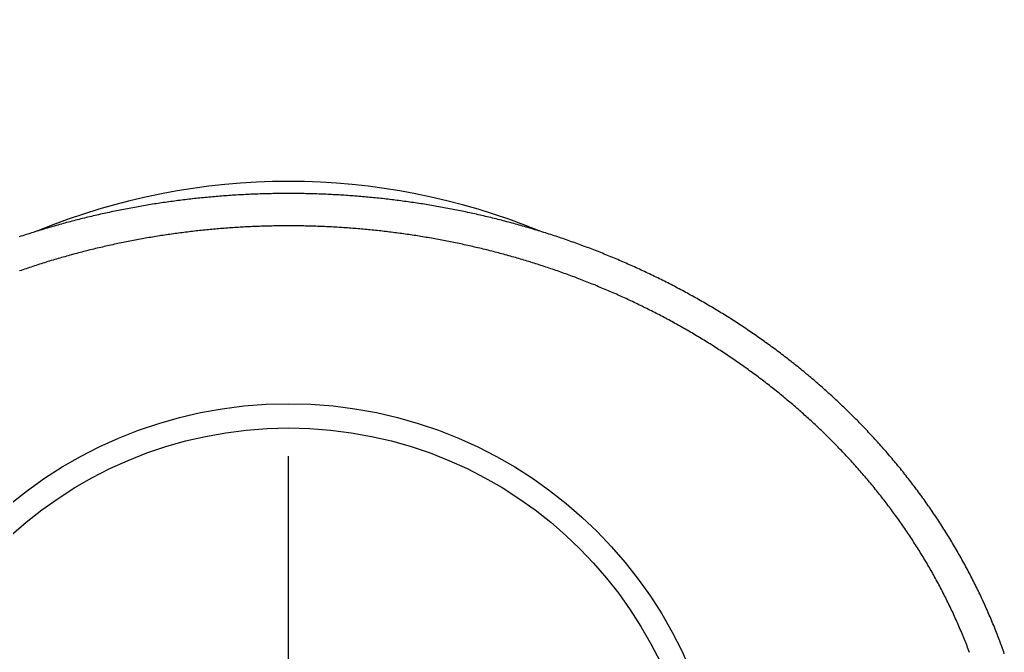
# Model space of a CAD drawing. Extents: x -9.2 to 70.9, y -18.1 to 35.1.
# Drawn here: x 56.31 to 68.5, y 27.32 to 35.15 of the extents above; entities that cross this region are included whole.
import ezdxf

# ---------------------------------------------------------------- set-up
doc = ezdxf.new("R2010")
doc.units = 0
doc.linetypes.add('CENTER', pattern=[50.8, 31.75, -6.35, 6.35, -6.35])
doc.layers.get('0').update_dxf_attribs({"linetype": 'CONTINUOUS'})
doc.layers.add('CENTER', color=1, linetype='CENTER')

msp = doc.modelspace()

# ---------------------------------------------------------------- linework, layer by layer
at = {"color": 7}
for points in [[(68.4951, 27.3079, 0), (68.4874, 27.3299, 0), (68.4796, 27.3518, 0), (68.4718, 27.3738, 0), (68.4639, 27.3956, 0), (68.4559, 27.4175, 0), (68.4479, 27.4393, 0), (68.4398, 27.4612, 0), (68.4316, 27.4829, 0), (68.4233, 27.5047, 0), (68.415, 27.5264, 0), (68.4066, 27.5481, 0), (68.3981, 27.5698, 0), (68.3896, 27.5914, 0), (68.381, 27.6131, 0), (68.3723, 27.6346, 0), (68.3636, 27.6562, 0), (68.3548, 27.6777, 0), (68.3459, 27.6992, 0), (68.337, 27.7207, 0), (68.328, 27.7421, 0), (68.3189, 27.7636, 0), (68.3097, 27.7849, 0), (68.3005, 27.8063, 0), (68.2913, 27.8276, 0), (68.2819, 27.8489, 0), (68.2725, 27.8702, 0), (68.263, 27.8914, 0), (68.2535, 27.9126, 0), (68.2439, 27.9338, 0), (68.2342, 27.9549, 0), (68.2245, 27.976, 0), (68.2147, 27.9971, 0), (68.2048, 28.0181, 0), (68.1949, 28.0391, 0), (68.1849, 28.0601, 0), (68.1748, 28.081, 0), (68.1647, 28.1019, 0), (68.1545, 28.1228, 0), (68.1442, 28.1436, 0), (68.1339, 28.1644, 0), (68.1235, 28.1852, 0), (68.1131, 28.2059, 0), (68.1026, 28.2266, 0), (68.092, 28.2473, 0), (68.0814, 28.2679, 0), (68.0707, 28.2885, 0), (68.0599, 28.3091, 0), (68.0491, 28.3296, 0), (68.0382, 28.3501, 0), (68.0273, 28.3705, 0), (68.0163, 28.391, 0), (68.0052, 28.4113, 0), (67.9941, 28.4317, 0), (67.9829, 28.452, 0), (67.9716, 28.4723, 0), (67.9603, 28.4925, 0), (67.949, 28.5127, 0), (67.9375, 28.5328, 0), (67.926, 28.553, 0), (67.9145, 28.573, 0), (67.9029, 28.5931, 0), (67.8912, 28.6131, 0), (67.8795, 28.6331, 0), (67.8677, 28.653, 0), (67.8559, 28.6729, 0), (67.844, 28.6927, 0), (67.832, 28.7125, 0), (67.82, 28.7323, 0), (67.8079, 28.752, 0), (67.7958, 28.7717, 0), (67.7836, 28.7913, 0), (67.7714, 28.8109, 0), (67.7591, 28.8305, 0), (67.7468, 28.85, 0), (67.7343, 28.8695, 0), (67.7219, 28.8889, 0), (67.7094, 28.9083, 0), (67.6968, 28.9277, 0), (67.6842, 28.947, 0), (67.6715, 28.9663, 0), (67.6587, 28.9855, 0), (67.6459, 29.0047, 0), (67.6331, 29.0239, 0), (67.6202, 29.043, 0), (67.6072, 29.0621, 0), (67.5942, 29.0811, 0), (67.5812, 29.1001, 0), (67.5681, 29.119, 0), (67.5549, 29.1379, 0), (67.5417, 29.1568, 0), (67.5284, 29.1756, 0), (67.5151, 29.1944, 0), (67.5017, 29.2131, 0), (67.4883, 29.2318, 0), (67.4748, 29.2505, 0), (67.4612, 29.2691, 0), (67.4476, 29.2877, 0), (67.434, 29.3062, 0), (67.4203, 29.3247, 0), (67.4066, 29.3431, 0), (67.3928, 29.3615, 0), (67.3789, 29.3799, 0), (67.365, 29.3982, 0), (67.3511, 29.4165, 0), (67.3371, 29.4347, 0), (67.323, 29.4529, 0), (67.3089, 29.4711, 0), (67.2948, 29.4892, 0), (67.2806, 29.5072, 0), (67.2663, 29.5253, 0), (67.252, 29.5432, 0), (67.2376, 29.5612, 0), (67.2232, 29.5791, 0), (67.2088, 29.5969, 0), (67.1943, 29.6147, 0), (67.1798, 29.6325, 0), (67.1652, 29.6502, 0), (67.1505, 29.6679, 0), (67.1358, 29.6855, 0), (67.1211, 29.7031, 0), (67.1063, 29.7207, 0), (67.0914, 29.7382, 0), (67.0766, 29.7556, 0), (67.0616, 29.7731, 0), (67.0466, 29.7904, 0), (67.0316, 29.8078, 0), (67.0165, 29.8251, 0), (67.0014, 29.8423, 0), (66.9862, 29.8595, 0), (66.971, 29.8767, 0), (66.9558, 29.8938, 0), (66.9405, 29.9109, 0), (66.9251, 29.9279, 0), (66.9097, 29.9449, 0), (66.8943, 29.9618, 0), (66.8788, 29.9787, 0), (66.8632, 29.9956, 0), (66.8476, 30.0124, 0), (66.832, 30.0292, 0), (66.8163, 30.0459, 0), (66.8006, 30.0626, 0), (66.7848, 30.0792, 0), (66.769, 30.0958, 0), (66.7532, 30.1124, 0), (66.7373, 30.1289, 0), (66.7213, 30.1453, 0), (66.7053, 30.1617, 0), (66.6893, 30.1781, 0), (66.6732, 30.1945, 0), (66.6571, 30.2107, 0), (66.641, 30.227, 0), (66.6247, 30.2432, 0), (66.6085, 30.2593, 0), (66.5922, 30.2754, 0), (66.5759, 30.2915, 0), (66.5595, 30.3075, 0), (66.5431, 30.3235, 0), (66.5266, 30.3394, 0), (66.5101, 30.3553, 0), (66.4935, 30.3712, 0), (66.4769, 30.3869, 0), (66.4603, 30.4027, 0), (66.4436, 30.4184, 0), (66.4269, 30.4341, 0), (66.4102, 30.4497, 0), (66.3934, 30.4653, 0), (66.3765, 30.4808, 0), (66.3596, 30.4963, 0), (66.3427, 30.5117, 0), (66.3258, 30.5271, 0), (66.3088, 30.5424, 0), (66.2917, 30.5577, 0), (66.2746, 30.573, 0), (66.2575, 30.5882, 0), (66.2404, 30.6034, 0), (66.2231, 30.6185, 0), (66.2059, 30.6336, 0), (66.1886, 30.6486, 0), (66.1713, 30.6636, 0), (66.1539, 30.6785, 0), (66.1365, 30.6934, 0), (66.1191, 30.7083, 0), (66.1016, 30.7231, 0), (66.0841, 30.7378, 0), (66.0666, 30.7525, 0), (66.049, 30.7672, 0), (66.0314, 30.7818, 0), (66.0137, 30.7964, 0), (65.996, 30.8109, 0), (65.9783, 30.8254, 0), (65.9605, 30.8398, 0), (65.9427, 30.8542, 0), (65.9248, 30.8685, 0), (65.9069, 30.8828, 0), (65.889, 30.8971, 0), (65.871, 30.9113, 0), (65.853, 30.9255, 0), (65.835, 30.9396, 0), (65.8169, 30.9536, 0), (65.7988, 30.9676, 0), (65.7807, 30.9816, 0), (65.7625, 30.9955, 0), (65.7443, 31.0094, 0), (65.7261, 31.0232, 0), (65.7078, 31.037, 0), (65.6895, 31.0508, 0), (65.6711, 31.0644, 0), (65.6527, 31.0781, 0), (65.6343, 31.0917, 0), (65.6159, 31.1052, 0), (65.5974, 31.1187, 0), (65.5789, 31.1322, 0), (65.5603, 31.1456, 0), (65.5417, 31.159, 0), (65.5231, 31.1723, 0), (65.5044, 31.1855, 0), (65.4858, 31.1988, 0), (65.467, 31.2119, 0), (65.4483, 31.225, 0), (65.4295, 31.2381, 0), (65.4107, 31.2512, 0), (65.3918, 31.2641, 0), (65.373, 31.2771, 0), (65.354, 31.29, 0), (65.3351, 31.3028, 0), (65.3161, 31.3156, 0), (65.2971, 31.3283, 0), (65.2781, 31.341, 0), (65.259, 31.3537, 0), (65.2399, 31.3663, 0), (65.2208, 31.3788, 0), (65.2016, 31.3913, 0), (65.1825, 31.4038, 0), (65.1632, 31.4162, 0), (65.144, 31.4286, 0), (65.1247, 31.4409, 0), (65.1054, 31.4532, 0), (65.0861, 31.4654, 0), (65.0667, 31.4775, 0), (65.0473, 31.4897, 0), (65.0279, 31.5017, 0), (65.0085, 31.5138, 0), (64.989, 31.5257, 0), (64.9695, 31.5377, 0), (64.9499, 31.5496, 0), (64.9304, 31.5614, 0), (64.9108, 31.5732, 0), (64.8912, 31.5849, 0), (64.8715, 31.5966, 0), (64.8519, 31.6082, 0), (64.8322, 31.6198, 0), (64.8124, 31.6314, 0), (64.7927, 31.6429, 0), (64.7729, 31.6543, 0), (64.7531, 31.6657, 0), (64.7333, 31.6771, 0), (64.7134, 31.6884, 0), (64.6936, 31.6996, 0), (64.6737, 31.7108, 0), (64.6537, 31.722, 0), (64.6338, 31.7331, 0), (64.6138, 31.7442, 0), (64.5938, 31.7552, 0), (64.5738, 31.7661, 0), (64.5537, 31.777, 0), (64.5336, 31.7879, 0), (64.5135, 31.7987, 0), (64.4934, 31.8095, 0), (64.4732, 31.8202, 0), (64.4531, 31.8309, 0), (64.4329, 31.8415, 0), (64.4127, 31.852, 0), (64.3924, 31.8626, 0), (64.3722, 31.873, 0), (64.3519, 31.8834, 0), (64.3316, 31.8938, 0), (64.3112, 31.9041, 0), (64.2909, 31.9144, 0), (64.2705, 31.9246, 0), (64.2501, 31.9348, 0), (64.2297, 31.9449, 0), (64.2093, 31.955, 0), (64.1888, 31.965, 0), (64.1683, 31.975, 0), (64.1478, 31.985, 0), (64.1273, 31.9948, 0), (64.1067, 32.0047, 0), (64.0862, 32.0145, 0), (64.0656, 32.0242, 0), (64.045, 32.0339, 0), (64.0244, 32.0435, 0), (64.0037, 32.0531, 0), (63.983, 32.0626, 0), (63.9624, 32.0721, 0), (63.9416, 32.0816, 0), (63.9209, 32.091, 0), (63.9002, 32.1003, 0), (63.8794, 32.1096, 0), (63.8586, 32.1189, 0), (63.8378, 32.1281, 0), (63.817, 32.1372, 0), (63.7961, 32.1463, 0), (63.7753, 32.1554, 0), (63.7544, 32.1644, 0), (63.7335, 32.1733, 0), (63.7126, 32.1822, 0), (63.6916, 32.1911, 0), (63.6706, 32.1999, 0), (63.6497, 32.2086, 0), (63.6287, 32.2174, 0), (63.6077, 32.226, 0), (63.5866, 32.2346, 0), (63.5656, 32.2432, 0), (63.5445, 32.2517, 0), (63.5234, 32.2602, 0), (63.5023, 32.2686, 0), (63.4812, 32.277, 0), (63.46, 32.2853, 0), (63.4389, 32.2936, 0), (63.4177, 32.3018, 0), (63.3965, 32.31, 0), (63.3753, 32.3181, 0), (63.3541, 32.3262, 0), (63.3328, 32.3342, 0), (63.3116, 32.3422, 0), (63.2903, 32.3501, 0), (63.269, 32.358, 0), (63.2477, 32.3659, 0), (63.2264, 32.3736, 0), (63.205, 32.3814, 0), (63.1836, 32.3891, 0), (63.1623, 32.3967, 0), (63.1409, 32.4043, 0), (63.1195, 32.4119, 0), (63.098, 32.4194, 0), (63.0766, 32.4268, 0), (63.0552, 32.4342, 0), (63.0337, 32.4416, 0), (63.0122, 32.4489, 0), (62.9907, 32.4561, 0), (62.9692, 32.4633, 0), (62.9476, 32.4705, 0), (62.9261, 32.4776, 0), (62.9045, 32.4847, 0), (62.883, 32.4917, 0), (62.8614, 32.4987, 0), (62.8398, 32.5056, 0), (62.8181, 32.5125, 0), (62.7965, 32.5193, 0), (62.7749, 32.5261, 0), (62.7532, 32.5328, 0), (62.7315, 32.5395, 0), (62.7098, 32.5461, 0), (62.6881, 32.5527, 0), (62.6664, 32.5592, 0), (62.6447, 32.5657, 0), (62.6229, 32.5721, 0), (62.6012, 32.5785, 0), (62.5794, 32.5849, 0), (62.5576, 32.5912, 0), (62.5358, 32.5974, 0), (62.514, 32.6036, 0), (62.4922, 32.6098, 0), (62.4703, 32.6159, 0), (62.4485, 32.6219, 0), (62.4266, 32.6279, 0), (62.4047, 32.6339, 0), (62.3829, 32.6398, 0), (62.3609, 32.6456, 0), (62.339, 32.6514, 0), (62.3171, 32.6572, 0), (62.2952, 32.6629, 0), (62.2732, 32.6686, 0), (62.2513, 32.6742, 0), (62.2293, 32.6798, 0), (62.2073, 32.6853, 0), (62.1853, 32.6908, 0), (62.1633, 32.6962, 0), (62.1413, 32.7016, 0), (62.1192, 32.7069, 0), (62.0972, 32.7122, 0), (62.0751, 32.7174, 0), (62.0531, 32.7226, 0), (62.031, 32.7277, 0), (62.0089, 32.7328, 0), (61.9868, 32.7379, 0), (61.9647, 32.7429, 0), (61.9426, 32.7478, 0), (61.9205, 32.7527, 0), (61.8983, 32.7576, 0), (61.8762, 32.7624, 0), (61.854, 32.7671, 0), (61.8318, 32.7718, 0), (61.8097, 32.7765, 0), (61.7875, 32.7811, 0), (61.7653, 32.7857, 0), (61.7431, 32.7902, 0), (61.7208, 32.7946, 0), (61.6986, 32.799, 0), (61.6764, 32.8034, 0), (61.6541, 32.8077, 0), (61.6319, 32.812, 0), (61.6096, 32.8162, 0), (61.5873, 32.8204, 0), (61.5651, 32.8245, 0), (61.5428, 32.8286, 0), (61.5205, 32.8326, 0), (61.4982, 32.8366, 0), (61.4759, 32.8406, 0), (61.4535, 32.8445, 0), (61.4312, 32.8483, 0), (61.4089, 32.8521, 0), (61.3865, 32.8558, 0), (61.3642, 32.8595, 0), (61.3418, 32.8632, 0), (61.3194, 32.8668, 0), (61.297, 32.8703, 0), (61.2747, 32.8738, 0), (61.2523, 32.8773, 0), (61.2299, 32.8807, 0), (61.2074, 32.8841, 0), (61.185, 32.8874, 0), (61.1626, 32.8906, 0), (61.1402, 32.8939, 0), (61.1177, 32.897, 0), (61.0953, 32.9001, 0), (61.0728, 32.9032, 0), (61.0504, 32.9062, 0), (61.0279, 32.9092, 0), (61.0055, 32.9121, 0), (60.983, 32.915, 0), (60.9605, 32.9179, 0), (60.938, 32.9206, 0), (60.9155, 32.9234, 0), (60.893, 32.9261, 0), (60.8705, 32.9287, 0), (60.848, 32.9313, 0), (60.8255, 32.9338, 0), (60.803, 32.9363, 0), (60.7804, 32.9388, 0), (60.7579, 32.9412, 0), (60.7354, 32.9435, 0), (60.7128, 32.9458, 0), (60.6903, 32.9481, 0), (60.6677, 32.9503, 0), (60.6452, 32.9525, 0), (60.6226, 32.9546, 0), (60.6001, 32.9566, 0), (60.5775, 32.9587, 0), (60.5549, 32.9606, 0), (60.5323, 32.9626, 0), (60.5098, 32.9644, 0), (60.4872, 32.9662, 0), (60.4646, 32.968, 0), (60.442, 32.9698, 0), (60.4194, 32.9714, 0), (60.3968, 32.9731, 0), (60.3742, 32.9746, 0), (60.3516, 32.9762, 0), (60.329, 32.9777, 0), (60.3064, 32.9791, 0), (60.2838, 32.9805, 0), (60.2611, 32.9818, 0), (60.2385, 32.9831, 0), (60.2159, 32.9844, 0), (60.1933, 32.9856, 0), (60.1706, 32.9867, 0), (60.148, 32.9878, 0), (60.1254, 32.9889, 0), (60.1027, 32.9899, 0), (60.0801, 32.9909, 0), (60.0575, 32.9918, 0), (60.0348, 32.9926, 0), (60.0122, 32.9935, 0), (59.9895, 32.9942, 0), (59.9669, 32.995, 0), (59.9442, 32.9956, 0), (59.9216, 32.9962, 0), (59.8989, 32.9968, 0), (59.8763, 32.9974, 0), (59.8536, 32.9978, 0), (59.831, 32.9983, 0), (59.8083, 32.9986, 0), (59.7856, 32.999, 0), (59.763, 32.9993, 0), (59.7403, 32.9995, 0), (59.7177, 32.9997, 0), (59.695, 32.9999, 0), (59.6724, 32.9999, 0), (59.6497, 33, 0), (59.627, 33, 0), (59.6044, 32.9999, 0), (59.5817, 32.9998, 0), (59.5591, 32.9997, 0), (59.5364, 32.9995, 0), (59.5137, 32.9993, 0), (59.4911, 32.999, 0), (59.4684, 32.9986, 0), (59.4458, 32.9983, 0), (59.4231, 32.9978, 0), (59.4005, 32.9974, 0), (59.3778, 32.9968, 0), (59.3552, 32.9962, 0), (59.3325, 32.9956, 0), (59.3099, 32.995, 0), (59.2872, 32.9942, 0), (59.2646, 32.9935, 0), (59.2419, 32.9926, 0), (59.2193, 32.9918, 0), (59.1966, 32.9909, 0), (59.174, 32.9899, 0), (59.1514, 32.9889, 0), (59.1287, 32.9878, 0), (59.1061, 32.9867, 0), (59.0835, 32.9856, 0), (59.0608, 32.9844, 0), (59.0382, 32.9831, 0), (59.0156, 32.9818, 0), (58.993, 32.9805, 0), (58.9704, 32.9791, 0), (58.9478, 32.9777, 0), (58.9251, 32.9762, 0), (58.9025, 32.9746, 0), (58.8799, 32.9731, 0), (58.8573, 32.9714, 0), (58.8347, 32.9698, 0), (58.8121, 32.968, 0), (58.7896, 32.9662, 0), (58.767, 32.9644, 0), (58.7444, 32.9626, 0), (58.7218, 32.9606, 0), (58.6992, 32.9587, 0), (58.6767, 32.9566, 0), (58.6541, 32.9546, 0), (58.6315, 32.9525, 0), (58.609, 32.9503, 0), (58.5864, 32.9481, 0), (58.5639, 32.9458, 0), (58.5414, 32.9435, 0), (58.5188, 32.9412, 0), (58.4963, 32.9388, 0), (58.4738, 32.9363, 0), (58.4512, 32.9338, 0), (58.4287, 32.9313, 0), (58.4062, 32.9287, 0), (58.3837, 32.9261, 0), (58.3612, 32.9234, 0), (58.3387, 32.9206, 0), (58.3162, 32.9179, 0), (58.2937, 32.915, 0), (58.2713, 32.9121, 0), (58.2488, 32.9092, 0), (58.2263, 32.9062, 0), (58.2039, 32.9032, 0), (58.1814, 32.9001, 0), (58.159, 32.897, 0), (58.1366, 32.8939, 0), (58.1141, 32.8906, 0), (58.0917, 32.8874, 0), (58.0693, 32.8841, 0), (58.0469, 32.8807, 0), (58.0245, 32.8773, 0), (58.0021, 32.8738, 0), (57.9797, 32.8703, 0), (57.9573, 32.8668, 0), (57.9349, 32.8632, 0), (57.9126, 32.8595, 0), (57.8902, 32.8558, 0), (57.8679, 32.8521, 0), (57.8455, 32.8483, 0), (57.8232, 32.8445, 0), (57.8009, 32.8406, 0), (57.7786, 32.8366, 0), (57.7563, 32.8326, 0), (57.734, 32.8286, 0), (57.7117, 32.8245, 0), (57.6894, 32.8204, 0), (57.6671, 32.8162, 0), (57.6448, 32.812, 0), (57.6226, 32.8077, 0), (57.6003, 32.8034, 0), (57.5781, 32.799, 0), (57.5559, 32.7946, 0), (57.5337, 32.7902, 0), (57.5115, 32.7856, 0), (57.4893, 32.7811, 0), (57.4671, 32.7765, 0), (57.4449, 32.7718, 0), (57.4227, 32.7671, 0), (57.4006, 32.7624, 0), (57.3784, 32.7576, 0), (57.3563, 32.7527, 0), (57.3341, 32.7478, 0), (57.312, 32.7429, 0), (57.2899, 32.7379, 0), (57.2678, 32.7328, 0), (57.2457, 32.7277, 0), (57.2237, 32.7226, 0), (57.2016, 32.7174, 0), (57.1795, 32.7122, 0), (57.1575, 32.7069, 0), (57.1355, 32.7016, 0), (57.1134, 32.6962, 0), (57.0914, 32.6908, 0), (57.0694, 32.6853, 0), (57.0475, 32.6798, 0), (57.0255, 32.6742, 0), (57.0035, 32.6686, 0), (56.9816, 32.6629, 0), (56.9596, 32.6572, 0), (56.9377, 32.6514, 0), (56.9158, 32.6456, 0), (56.8939, 32.6398, 0), (56.872, 32.6339, 0), (56.8501, 32.6279, 0), (56.8283, 32.6219, 0), (56.8064, 32.6159, 0), (56.7846, 32.6098, 0), (56.7627, 32.6036, 0), (56.7409, 32.5974, 0), (56.7191, 32.5912, 0), (56.6973, 32.5849, 0), (56.6756, 32.5785, 0), (56.6538, 32.5721, 0), (56.6321, 32.5657, 0), (56.6103, 32.5592, 0), (56.5886, 32.5527, 0), (56.5669, 32.5461, 0), (56.5452, 32.5395, 0), (56.5235, 32.5328, 0), (56.5019, 32.5261, 0), (56.4802, 32.5193, 0), (56.4586, 32.5125, 0), (56.437, 32.5056, 0), (56.4154, 32.4987, 0), (56.3938, 32.4917, 0), (56.3722, 32.4847, 0), (56.3506, 32.4776, 0), (56.3291, 32.4705, 0), (56.3076, 32.4633, 0)], [(68.0651, 27.3211, 0), (68.0573, 27.3417, 0), (68.0495, 27.3622, 0), (68.0417, 27.3828, 0), (68.0337, 27.4033, 0), (68.0258, 27.4237, 0), (68.0177, 27.4442, 0), (68.0096, 27.4646, 0), (68.0014, 27.485, 0), (67.9931, 27.5054, 0), (67.9848, 27.5258, 0), (67.9764, 27.5461, 0), (67.9679, 27.5664, 0), (67.9594, 27.5867, 0), (67.9508, 27.6069, 0), (67.9422, 27.6271, 0), (67.9335, 27.6473, 0), (67.9247, 27.6675, 0), (67.9159, 27.6876, 0), (67.907, 27.7077, 0), (67.898, 27.7278, 0), (67.889, 27.7478, 0), (67.8799, 27.7679, 0), (67.8707, 27.7879, 0), (67.8615, 27.8078, 0), (67.8523, 27.8278, 0), (67.8429, 27.8477, 0), (67.8335, 27.8675, 0), (67.8241, 27.8874, 0), (67.8145, 27.9072, 0), (67.805, 27.927, 0), (67.7953, 27.9467, 0), (67.7856, 27.9664, 0), (67.7758, 27.9861, 0), (67.766, 28.0058, 0), (67.7561, 28.0254, 0), (67.7462, 28.045, 0), (67.7362, 28.0646, 0), (67.7261, 28.0841, 0), (67.716, 28.1036, 0), (67.7058, 28.1231, 0), (67.6956, 28.1425, 0), (67.6852, 28.1619, 0), (67.6749, 28.1813, 0), (67.6645, 28.2006, 0), (67.654, 28.2199, 0), (67.6434, 28.2392, 0), (67.6329, 28.2584, 0), (67.6222, 28.2776, 0), (67.6115, 28.2968, 0), (67.6007, 28.3159, 0), (67.5899, 28.335, 0), (67.579, 28.3541, 0), (67.5681, 28.3731, 0), (67.5571, 28.3921, 0), (67.546, 28.411, 0), (67.5349, 28.43, 0), (67.5237, 28.4488, 0), (67.5125, 28.4677, 0), (67.5012, 28.4865, 0), (67.4899, 28.5053, 0), (67.4785, 28.524, 0), (67.4671, 28.5427, 0), (67.4556, 28.5614, 0), (67.444, 28.58, 0), (67.4324, 28.5986, 0), (67.4208, 28.6171, 0), (67.409, 28.6357, 0), (67.3973, 28.6541, 0), (67.3855, 28.6726, 0), (67.3736, 28.691, 0), (67.3617, 28.7093, 0), (67.3497, 28.7277, 0), (67.3376, 28.7459, 0), (67.3256, 28.7642, 0), (67.3134, 28.7824, 0), (67.3012, 28.8006, 0), (67.289, 28.8187, 0), (67.2767, 28.8368, 0), (67.2644, 28.8549, 0), (67.252, 28.8729, 0), (67.2395, 28.8909, 0), (67.227, 28.9088, 0), (67.2145, 28.9267, 0), (67.2019, 28.9446, 0), (67.1892, 28.9624, 0), (67.1765, 28.9802, 0), (67.1637, 28.998, 0), (67.1509, 29.0157, 0), (67.1381, 29.0333, 0), (67.1252, 29.051, 0), (67.1122, 29.0686, 0), (67.0992, 29.0861, 0), (67.0862, 29.1036, 0), (67.0731, 29.1211, 0), (67.0599, 29.1386, 0), (67.0467, 29.156, 0), (67.0334, 29.1733, 0), (67.0201, 29.1907, 0), (67.0068, 29.2079, 0), (66.9934, 29.2252, 0), (66.9799, 29.2424, 0), (66.9664, 29.2596, 0), (66.9529, 29.2767, 0), (66.9393, 29.2938, 0), (66.9257, 29.3108, 0), (66.912, 29.3278, 0), (66.8982, 29.3448, 0), (66.8845, 29.3617, 0), (66.8706, 29.3786, 0), (66.8568, 29.3955, 0), (66.8428, 29.4123, 0), (66.8289, 29.4291, 0), (66.8148, 29.4458, 0), (66.8008, 29.4625, 0), (66.7867, 29.4791, 0), (66.7725, 29.4957, 0), (66.7583, 29.5123, 0), (66.744, 29.5288, 0), (66.7297, 29.5453, 0), (66.7154, 29.5618, 0), (66.701, 29.5782, 0), (66.6866, 29.5946, 0), (66.6721, 29.6109, 0), (66.6576, 29.6272, 0), (66.643, 29.6434, 0), (66.6284, 29.6596, 0), (66.6137, 29.6758, 0), (66.599, 29.6919, 0), (66.5843, 29.708, 0), (66.5695, 29.7241, 0), (66.5547, 29.7401, 0), (66.5398, 29.756, 0), (66.5249, 29.772, 0), (66.5099, 29.7878, 0), (66.4949, 29.8037, 0), (66.4798, 29.8195, 0), (66.4647, 29.8353, 0), (66.4496, 29.851, 0), (66.4344, 29.8667, 0), (66.4192, 29.8823, 0), (66.4039, 29.8979, 0), (66.3886, 29.9134, 0), (66.3732, 29.929, 0), (66.3578, 29.9444, 0), (66.3424, 29.9599, 0), (66.3269, 29.9753, 0), (66.3114, 29.9906, 0), (66.2958, 30.0059, 0), (66.2802, 30.0212, 0), (66.2645, 30.0364, 0), (66.2488, 30.0516, 0), (66.2331, 30.0667, 0), (66.2173, 30.0818, 0), (66.2015, 30.0969, 0), (66.1857, 30.1119, 0), (66.1698, 30.1269, 0), (66.1538, 30.1418, 0), (66.1378, 30.1567, 0), (66.1218, 30.1715, 0), (66.1058, 30.1864, 0), (66.0897, 30.2011, 0), (66.0735, 30.2158, 0), (66.0574, 30.2305, 0), (66.0411, 30.2452, 0), (66.0249, 30.2598, 0), (66.0086, 30.2743, 0), (65.9923, 30.2888, 0), (65.9759, 30.3033, 0), (65.9595, 30.3177, 0), (65.943, 30.3321, 0), (65.9265, 30.3464, 0), (65.91, 30.3607, 0), (65.8934, 30.375, 0), (65.8768, 30.3892, 0), (65.8602, 30.4034, 0), (65.8435, 30.4175, 0), (65.8268, 30.4316, 0), (65.81, 30.4456, 0), (65.7933, 30.4596, 0), (65.7764, 30.4736, 0), (65.7596, 30.4875, 0), (65.7427, 30.5014, 0), (65.7257, 30.5152, 0), (65.7087, 30.529, 0), (65.6917, 30.5427, 0), (65.6747, 30.5564, 0), (65.6576, 30.57, 0), (65.6405, 30.5837, 0), (65.6233, 30.5972, 0), (65.6061, 30.6107, 0), (65.5889, 30.6242, 0), (65.5717, 30.6376, 0), (65.5544, 30.651, 0), (65.537, 30.6644, 0), (65.5197, 30.6777, 0), (65.5023, 30.6909, 0), (65.4848, 30.7042, 0), (65.4674, 30.7173, 0), (65.4499, 30.7305, 0), (65.4323, 30.7435, 0), (65.4148, 30.7566, 0), (65.3972, 30.7696, 0), (65.3795, 30.7825, 0), (65.3618, 30.7954, 0), (65.3441, 30.8083, 0), (65.3264, 30.8211, 0), (65.3086, 30.8339, 0), (65.2908, 30.8466, 0), (65.273, 30.8593, 0), (65.2551, 30.8719, 0), (65.2372, 30.8845, 0), (65.2193, 30.8971, 0), (65.2013, 30.9096, 0), (65.1834, 30.922, 0), (65.1653, 30.9344, 0), (65.1473, 30.9468, 0), (65.1292, 30.9591, 0), (65.1111, 30.9714, 0), (65.0929, 30.9837, 0), (65.0747, 30.9958, 0), (65.0565, 31.008, 0), (65.0383, 31.0201, 0), (65.02, 31.0322, 0), (65.0017, 31.0442, 0), (64.9834, 31.0561, 0), (64.965, 31.0681, 0), (64.9466, 31.0799, 0), (64.9282, 31.0918, 0), (64.9098, 31.1035, 0), (64.8913, 31.1153, 0), (64.8728, 31.127, 0), (64.8543, 31.1386, 0), (64.8357, 31.1502, 0), (64.8171, 31.1618, 0), (64.7985, 31.1733, 0), (64.7799, 31.1848, 0), (64.7612, 31.1962, 0), (64.7425, 31.2076, 0), (64.7238, 31.2189, 0), (64.705, 31.2302, 0), (64.6862, 31.2414, 0), (64.6674, 31.2526, 0), (64.6486, 31.2638, 0), (64.6297, 31.2749, 0), (64.6108, 31.2859, 0), (64.5919, 31.2969, 0), (64.573, 31.3079, 0), (64.554, 31.3188, 0), (64.535, 31.3297, 0), (64.516, 31.3405, 0), (64.497, 31.3513, 0), (64.4779, 31.362, 0), (64.4588, 31.3727, 0), (64.4397, 31.3833, 0), (64.4205, 31.3939, 0), (64.4014, 31.4045, 0), (64.3822, 31.415, 0), (64.363, 31.4254, 0), (64.3437, 31.4358, 0), (64.3245, 31.4462, 0), (64.3052, 31.4565, 0), (64.2859, 31.4668, 0), (64.2665, 31.477, 0), (64.2472, 31.4872, 0), (64.2278, 31.4973, 0), (64.2084, 31.5074, 0), (64.189, 31.5174, 0), (64.1695, 31.5274, 0), (64.1501, 31.5374, 0), (64.1306, 31.5473, 0), (64.1111, 31.5571, 0), (64.0915, 31.5669, 0), (64.072, 31.5767, 0), (64.0524, 31.5864, 0), (64.0328, 31.596, 0), (64.0132, 31.6057, 0), (63.9935, 31.6152, 0), (63.9739, 31.6248, 0), (63.9542, 31.6342, 0), (63.9345, 31.6437, 0), (63.9148, 31.653, 0), (63.895, 31.6624, 0), (63.8753, 31.6717, 0), (63.8555, 31.6809, 0), (63.8357, 31.6901, 0), (63.8158, 31.6993, 0), (63.796, 31.7084, 0), (63.7761, 31.7174, 0), (63.7562, 31.7264, 0), (63.7363, 31.7354, 0), (63.7164, 31.7443, 0), (63.6965, 31.7532, 0), (63.6765, 31.762, 0), (63.6565, 31.7708, 0), (63.6365, 31.7795, 0), (63.6165, 31.7882, 0), (63.5964, 31.7969, 0), (63.5764, 31.8054, 0), (63.5563, 31.814, 0), (63.5362, 31.8225, 0), (63.5161, 31.831, 0), (63.496, 31.8394, 0), (63.4758, 31.8477, 0), (63.4556, 31.856, 0), (63.4354, 31.8643, 0), (63.4152, 31.8725, 0), (63.395, 31.8807, 0), (63.3748, 31.8888, 0), (63.3545, 31.8969, 0), (63.3342, 31.9049, 0), (63.3139, 31.9129, 0), (63.2936, 31.9209, 0), (63.2733, 31.9288, 0), (63.2529, 31.9366, 0), (63.2326, 31.9444, 0), (63.2122, 31.9522, 0), (63.1918, 31.9599, 0), (63.1714, 31.9676, 0), (63.1509, 31.9752, 0), (63.1305, 31.9828, 0), (63.11, 31.9903, 0), (63.0895, 31.9978, 0), (63.069, 32.0052, 0), (63.0485, 32.0126, 0), (63.028, 32.0199, 0), (63.0075, 32.0272, 0), (62.9869, 32.0345, 0), (62.9663, 32.0417, 0), (62.9457, 32.0488, 0), (62.9251, 32.056, 0), (62.9045, 32.063, 0), (62.8838, 32.07, 0), (62.8632, 32.077, 0), (62.8425, 32.0839, 0), (62.8218, 32.0908, 0), (62.8011, 32.0976, 0), (62.7804, 32.1044, 0), (62.7597, 32.1112, 0), (62.7389, 32.1179, 0), (62.7182, 32.1245, 0), (62.6974, 32.1311, 0), (62.6766, 32.1377, 0), (62.6558, 32.1442, 0), (62.635, 32.1506, 0), (62.6142, 32.1571, 0), (62.5933, 32.1634, 0), (62.5725, 32.1698, 0), (62.5516, 32.176, 0), (62.5307, 32.1823, 0), (62.5098, 32.1885, 0), (62.4889, 32.1946, 0), (62.468, 32.2007, 0), (62.447, 32.2067, 0), (62.4261, 32.2127, 0), (62.4051, 32.2187, 0), (62.3841, 32.2246, 0), (62.3631, 32.2305, 0), (62.3421, 32.2363, 0), (62.3211, 32.2421, 0), (62.3001, 32.2478, 0), (62.279, 32.2535, 0), (62.258, 32.2591, 0), (62.2369, 32.2647, 0), (62.2158, 32.2702, 0), (62.1948, 32.2757, 0), (62.1737, 32.2812, 0), (62.1525, 32.2866, 0), (62.1314, 32.2919, 0), (62.1103, 32.2972, 0), (62.0891, 32.3025, 0), (62.068, 32.3077, 0), (62.0468, 32.3129, 0), (62.0256, 32.318, 0), (62.0044, 32.3231, 0), (61.9832, 32.3281, 0), (61.962, 32.3331, 0), (61.9408, 32.3381, 0), (61.9195, 32.343, 0), (61.8983, 32.3478, 0), (61.877, 32.3526, 0), (61.8557, 32.3574, 0), (61.8344, 32.3621, 0), (61.8132, 32.3667, 0), (61.7919, 32.3714, 0), (61.7705, 32.3759, 0), (61.7492, 32.3804, 0), (61.7279, 32.3849, 0), (61.7065, 32.3894, 0), (61.6852, 32.3937, 0), (61.6638, 32.3981, 0), (61.6425, 32.4024, 0), (61.6211, 32.4066, 0), (61.5997, 32.4108, 0), (61.5783, 32.415, 0), (61.5569, 32.4191, 0), (61.5355, 32.4232, 0), (61.514, 32.4272, 0), (61.4926, 32.4312, 0), (61.4712, 32.4351, 0), (61.4497, 32.439, 0), (61.4283, 32.4428, 0), (61.4068, 32.4466, 0), (61.3853, 32.4503, 0), (61.3638, 32.454, 0), (61.3423, 32.4577, 0), (61.3208, 32.4613, 0), (61.2993, 32.4648, 0), (61.2778, 32.4683, 0), (61.2563, 32.4718, 0), (61.2348, 32.4752, 0), (61.2132, 32.4786, 0), (61.1917, 32.4819, 0), (61.1701, 32.4852, 0), (61.1485, 32.4884, 0), (61.127, 32.4916, 0), (61.1054, 32.4948, 0), (61.0838, 32.4978, 0), (61.0622, 32.5009, 0), (61.0406, 32.5039, 0), (61.019, 32.5069, 0), (60.9974, 32.5098, 0), (60.9758, 32.5126, 0), (60.9542, 32.5154, 0), (60.9326, 32.5182, 0), (60.9109, 32.5209, 0), (60.8893, 32.5236, 0), (60.8676, 32.5263, 0), (60.846, 32.5288, 0), (60.8243, 32.5314, 0), (60.8027, 32.5339, 0), (60.781, 32.5363, 0), (60.7593, 32.5387, 0), (60.7377, 32.5411, 0), (60.716, 32.5434, 0), (60.6943, 32.5457, 0), (60.6726, 32.5479, 0), (60.6509, 32.55, 0), (60.6292, 32.5522, 0), (60.6075, 32.5542, 0), (60.5858, 32.5563, 0), (60.564, 32.5583, 0), (60.5423, 32.5602, 0), (60.5206, 32.5621, 0), (60.4989, 32.564, 0), (60.4771, 32.5658, 0), (60.4554, 32.5675, 0), (60.4337, 32.5692, 0), (60.4119, 32.5709, 0), (60.3902, 32.5725, 0), (60.3684, 32.5741, 0), (60.3467, 32.5756, 0), (60.3249, 32.5771, 0), (60.3031, 32.5785, 0), (60.2814, 32.5799, 0), (60.2596, 32.5812, 0), (60.2378, 32.5825, 0), (60.2161, 32.5838, 0), (60.1943, 32.585, 0), (60.1725, 32.5861, 0), (60.1507, 32.5872, 0), (60.1289, 32.5883, 0), (60.1071, 32.5893, 0), (60.0854, 32.5903, 0), (60.0636, 32.5912, 0), (60.0418, 32.5921, 0), (60.02, 32.5929, 0), (59.9982, 32.5937, 0), (59.9764, 32.5944, 0), (59.9546, 32.5951, 0), (59.9328, 32.5958, 0), (59.911, 32.5964, 0), (59.8892, 32.5969, 0), (59.8674, 32.5975, 0), (59.8456, 32.5979, 0), (59.8238, 32.5983, 0), (59.8019, 32.5987, 0), (59.7801, 32.599, 0), (59.7583, 32.5993, 0), (59.7365, 32.5995, 0), (59.7147, 32.5997, 0), (59.6929, 32.5999, 0), (59.6711, 32.5999, 0), (59.6493, 32.6, 0), (59.6275, 32.6, 0), (59.6056, 32.5999, 0), (59.5838, 32.5999, 0), (59.562, 32.5997, 0), (59.5402, 32.5995, 0), (59.5184, 32.5993, 0), (59.4966, 32.599, 0), (59.4748, 32.5987, 0), (59.453, 32.5983, 0), (59.4312, 32.5979, 0), (59.4094, 32.5975, 0), (59.3876, 32.5969, 0), (59.3658, 32.5964, 0), (59.344, 32.5958, 0), (59.3222, 32.5951, 0), (59.3004, 32.5944, 0), (59.2786, 32.5937, 0), (59.2568, 32.5929, 0), (59.235, 32.5921, 0), (59.2132, 32.5912, 0), (59.1914, 32.5903, 0), (59.1696, 32.5893, 0), (59.1478, 32.5883, 0), (59.126, 32.5872, 0), (59.1042, 32.5861, 0), (59.0825, 32.585, 0), (59.0607, 32.5838, 0), (59.0389, 32.5825, 0), (59.0171, 32.5812, 0), (58.9954, 32.5799, 0), (58.9736, 32.5785, 0), (58.9518, 32.5771, 0), (58.9301, 32.5756, 0), (58.9083, 32.5741, 0), (58.8866, 32.5725, 0), (58.8648, 32.5709, 0), (58.8431, 32.5692, 0), (58.8213, 32.5675, 0), (58.7996, 32.5658, 0), (58.7779, 32.564, 0), (58.7561, 32.5621, 0), (58.7344, 32.5602, 0), (58.7127, 32.5583, 0), (58.691, 32.5563, 0), (58.6693, 32.5542, 0), (58.6475, 32.5522, 0), (58.6258, 32.55, 0), (58.6041, 32.5479, 0), (58.5825, 32.5457, 0), (58.5608, 32.5434, 0), (58.5391, 32.5411, 0), (58.5174, 32.5387, 0), (58.4957, 32.5363, 0), (58.4741, 32.5339, 0), (58.4524, 32.5314, 0), (58.4307, 32.5288, 0), (58.4091, 32.5263, 0), (58.3874, 32.5236, 0), (58.3658, 32.5209, 0), (58.3442, 32.5182, 0), (58.3225, 32.5154, 0), (58.3009, 32.5126, 0), (58.2793, 32.5098, 0), (58.2577, 32.5069, 0), (58.2361, 32.5039, 0), (58.2145, 32.5009, 0), (58.1929, 32.4978, 0), (58.1713, 32.4948, 0), (58.1498, 32.4916, 0), (58.1282, 32.4884, 0), (58.1066, 32.4852, 0), (58.0851, 32.4819, 0), (58.0635, 32.4786, 0), (58.042, 32.4752, 0), (58.0205, 32.4718, 0), (57.9989, 32.4683, 0), (57.9774, 32.4648, 0), (57.9559, 32.4613, 0), (57.9344, 32.4577, 0), (57.9129, 32.454, 0), (57.8914, 32.4503, 0), (57.8699, 32.4466, 0), (57.8485, 32.4428, 0), (57.827, 32.439, 0), (57.8056, 32.4351, 0), (57.7841, 32.4312, 0), (57.7627, 32.4272, 0), (57.7413, 32.4232, 0), (57.7198, 32.4191, 0), (57.6984, 32.415, 0), (57.677, 32.4108, 0), (57.6557, 32.4066, 0), (57.6343, 32.4024, 0), (57.6129, 32.3981, 0), (57.5915, 32.3937, 0), (57.5702, 32.3894, 0), (57.5488, 32.3849, 0), (57.5275, 32.3804, 0), (57.5062, 32.3759, 0), (57.4849, 32.3714, 0), (57.4636, 32.3667, 0), (57.4423, 32.3621, 0), (57.421, 32.3574, 0), (57.3997, 32.3526, 0), (57.3785, 32.3478, 0), (57.3572, 32.343, 0), (57.336, 32.3381, 0), (57.3148, 32.3331, 0), (57.2935, 32.3281, 0), (57.2723, 32.3231, 0), (57.2511, 32.318, 0), (57.2299, 32.3129, 0), (57.2088, 32.3077, 0), (57.1876, 32.3025, 0), (57.1665, 32.2972, 0), (57.1453, 32.2919, 0), (57.1242, 32.2866, 0), (57.1031, 32.2812, 0), (57.082, 32.2757, 0), (57.0609, 32.2702, 0), (57.0398, 32.2647, 0), (57.0187, 32.2591, 0), (56.9977, 32.2535, 0), (56.9766, 32.2478, 0), (56.9556, 32.2421, 0), (56.9346, 32.2363, 0), (56.9136, 32.2305, 0), (56.8926, 32.2246, 0), (56.8716, 32.2187, 0), (56.8507, 32.2128, 0), (56.8297, 32.2067, 0), (56.8088, 32.2007, 0), (56.7878, 32.1946, 0), (56.7669, 32.1885, 0), (56.746, 32.1823, 0), (56.7251, 32.176, 0), (56.7043, 32.1698, 0), (56.6834, 32.1634, 0), (56.6626, 32.1571, 0), (56.6417, 32.1507, 0), (56.6209, 32.1442, 0), (56.6001, 32.1377, 0), (56.5793, 32.1311, 0), (56.5585, 32.1245, 0), (56.5378, 32.1179, 0), (56.517, 32.1112, 0), (56.4963, 32.1044, 0), (56.4756, 32.0976, 0), (56.4549, 32.0908, 0), (56.4342, 32.0839, 0), (56.4135, 32.077, 0), (56.3929, 32.07, 0), (56.3723, 32.063, 0), (56.3516, 32.056, 0), (56.331, 32.0488, 0), (56.3104, 32.0417, 0)]]:
    msp.add_polyline3d(points, dxfattribs=at)
at = {"color": 7, "linetype": 'CONTINUOUS'}
for radius in [5.4, 5.1]:
    msp.add_circle((59.6384, 25), radius, dxfattribs=at)
msp.add_arc((59.6384, 25), 8.15, 67.64013, 112.35987, dxfattribs=at)
at = {"layer": 'CENTER', "color": 1, "linetype": 'CENTER'}
msp.add_line((59.6384, -2), (59.6384, 35.15), dxfattribs=at)

doc.saveas('drawing.dxf')
